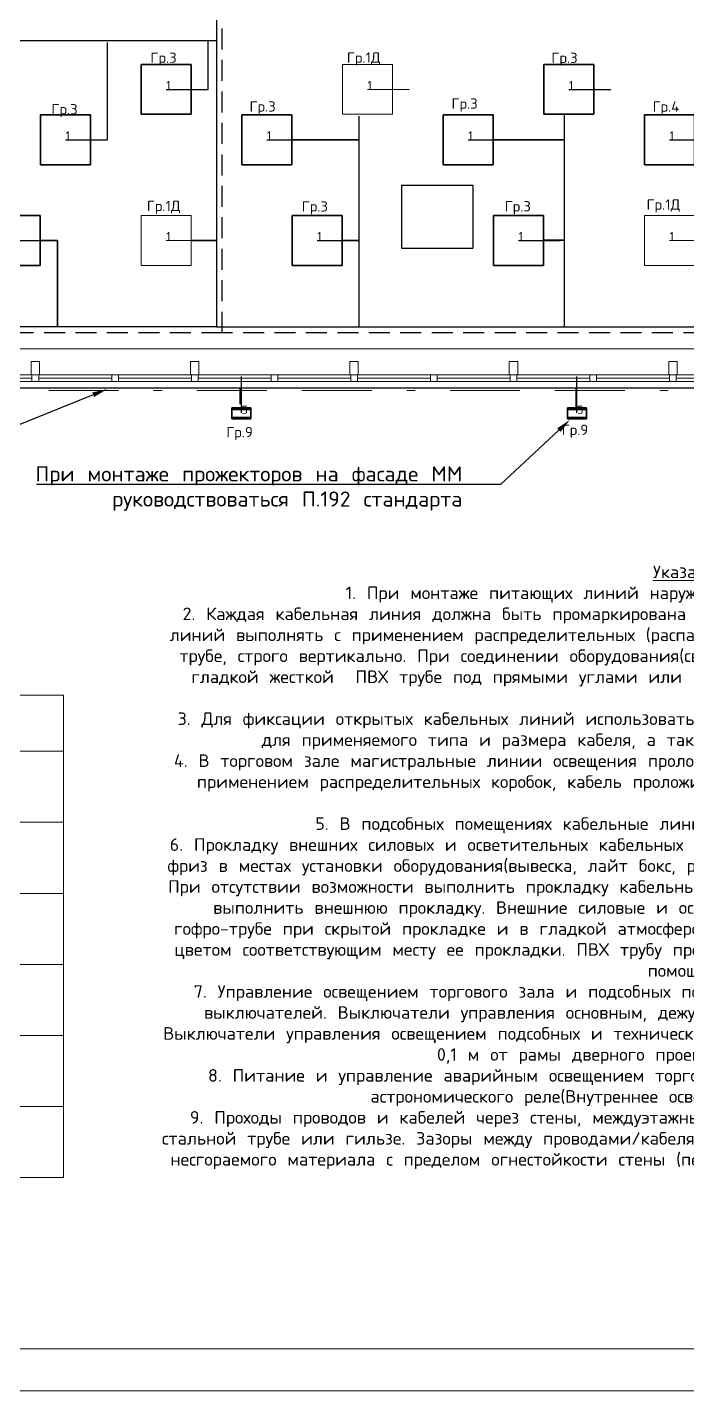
# Model space of a CAD drawing. Header units: metres. Extents: x -472 to 201, y -446 to -235.
# Drawn here: x -100.68 to -92.82, y -341.83 to -325.59 of the extents above; entities that cross this region are included whole.
import ezdxf
from ezdxf import colors
from ezdxf.entities.mleader import LeaderData, LeaderLine
from ezdxf.math import Vec2, Vec3

# ---------------------------------------------------------------- set-up
doc = ezdxf.new("R2010")
doc.units = ezdxf.units.M
doc.header["$MEASUREMENT"] = 0
doc.linetypes.add('( Border )', pattern=[1.751, 0.5, -0.25, 0.5, -0.25, 0.001, -0.25])
doc.linetypes.add('( Hidden )', pattern=[0.375, 0.25, -0.125])
for name, color, linetype, lineweight in [('_Электрика', 7, 'Continuous', 15), ('Level 50', 7, 'Continuous', 0), ('Level 63', 7, 'Continuous', 0)]:
    doc.layers.add(name, color=color, linetype=linetype, lineweight=lineweight)
for name, color, linetype in [('DLXLUM', 220, 'Continuous'), ('DLXLUMEX', 220, 'Continuous'), ('Электрика', 7, 'Continuous')]:
    doc.layers.add(name, color=color, linetype=linetype)
doc.styles.get("Standard").update_dxf_attribs({"font": 'txt.shx'})

# ---------------------------------------------------------------- blocks, each defined once
blk = doc.blocks.new('*U15')
at = {"color": 7, "linetype": 'Continuous', "lineweight": 30}
for p, q in [((-0.425, 0.375), (-0.425, -0.375)), ((-0.425, 0.375), (0.425, 0.375)), ((0.425, 0.375), (0.425, -0.375)), ((-0.425, -0.375), (0.425, -0.375))]:
    blk.add_line(p, q, dxfattribs=at)
blk = doc.blocks.new('*U155')
for p, q in [((297.5, 297.5), (-297.5, 297.5)), ((-297.5, 297.5), (-297.5, -297.5)), ((-297.5, 297.5), (-297.5, -297.5)), ((-297.5, -297.5), (-297.5, 297.5)), ((-297.5, 297.5), (-297.5, 297.5)), ((297.5, 297.5), (-297.5, 297.5)), ((-297.5, 297.5), (-297.5, 297.5)), ((-297.5, 297.5), (297.5, 297.5)), ((-297.5, -297.5), (-297.5, 297.5)), ((-297.5, 297.5), (297.5, 297.5)), ((297.5, -297.5), (297.5, 297.5)), ((297.5, 297.5), (297.5, 297.5)), ((297.5, -297.5), (297.5, 297.5)), ((297.5, 297.5), (297.5, 297.5)), ((297.5, 297.5), (297.5, -297.5)), ((297.5, 297.5), (297.5, -297.5)), ((-297.5, -297.5), (297.5, -297.5)), ((-297.5, -297.5), (-297.5, -297.5)), ((-297.5, -297.5), (297.5, -297.5)), ((297.5, -297.5), (-297.5, -297.5)), ((-297.5, -297.5), (-297.5, -297.5)), ((297.5, -297.5), (-297.5, -297.5)), ((297.5, -297.5), (297.5, -297.5)), ((297.5, -297.5), (297.5, -297.5))]:
    blk.add_line(p, q)
at = {"color": 1}
blk.add_line((0, 0), (500, 0), dxfattribs=at)
at = {"layer": 'DLXLUMEX', "color": 7}
blk.add_text('1', height=100, dxfattribs=at).set_placement((0, 0))
blk = doc.blocks.new('*U156')
for p, q in [((297.5, 297.5), (-297.5, 297.5)), ((-297.5, 297.5), (-297.5, -297.5)), ((-297.5, 297.5), (-297.5, -297.5)), ((-297.5, -297.5), (-297.5, 297.5)), ((-297.5, 297.5), (-297.5, 297.5)), ((297.5, 297.5), (-297.5, 297.5)), ((-297.5, 297.5), (-297.5, 297.5)), ((-297.5, 297.5), (297.5, 297.5)), ((-297.5, -297.5), (-297.5, 297.5)), ((-297.5, 297.5), (297.5, 297.5)), ((297.5, -297.5), (297.5, 297.5)), ((297.5, 297.5), (297.5, 297.5)), ((297.5, -297.5), (297.5, 297.5)), ((297.5, 297.5), (297.5, 297.5)), ((297.5, 297.5), (297.5, -297.5)), ((297.5, 297.5), (297.5, -297.5)), ((-297.5, -297.5), (297.5, -297.5)), ((-297.5, -297.5), (-297.5, -297.5)), ((-297.5, -297.5), (297.5, -297.5)), ((297.5, -297.5), (-297.5, -297.5)), ((-297.5, -297.5), (-297.5, -297.5)), ((297.5, -297.5), (-297.5, -297.5)), ((297.5, -297.5), (297.5, -297.5)), ((297.5, -297.5), (297.5, -297.5))]:
    blk.add_line(p, q)
at = {"color": 1}
blk.add_line((0, 0), (500, 0), dxfattribs=at)
at = {"layer": 'DLXLUMEX', "color": 7}
blk.add_text('1', height=100, dxfattribs=at).set_placement((0, 0))
blk = doc.blocks.new('*U157')
for p, q in [((297.5, 297.5), (-297.5, 297.5)), ((-297.5, 297.5), (-297.5, -297.5)), ((-297.5, 297.5), (-297.5, -297.5)), ((-297.5, -297.5), (-297.5, 297.5)), ((-297.5, 297.5), (-297.5, 297.5)), ((297.5, 297.5), (-297.5, 297.5)), ((-297.5, 297.5), (-297.5, 297.5)), ((-297.5, 297.5), (297.5, 297.5)), ((-297.5, -297.5), (-297.5, 297.5)), ((-297.5, 297.5), (297.5, 297.5)), ((297.5, -297.5), (297.5, 297.5)), ((297.5, 297.5), (297.5, 297.5)), ((297.5, -297.5), (297.5, 297.5)), ((297.5, 297.5), (297.5, 297.5)), ((297.5, 297.5), (297.5, -297.5)), ((297.5, 297.5), (297.5, -297.5)), ((-297.5, -297.5), (297.5, -297.5)), ((-297.5, -297.5), (-297.5, -297.5)), ((-297.5, -297.5), (297.5, -297.5)), ((297.5, -297.5), (-297.5, -297.5)), ((-297.5, -297.5), (-297.5, -297.5)), ((297.5, -297.5), (-297.5, -297.5)), ((297.5, -297.5), (297.5, -297.5)), ((297.5, -297.5), (297.5, -297.5))]:
    blk.add_line(p, q)
at = {"color": 1}
blk.add_line((0, 0), (500, 0), dxfattribs=at)
at = {"layer": 'DLXLUMEX', "color": 7}
blk.add_text('1', height=100, dxfattribs=at).set_placement((0, 0))
blk = doc.blocks.new('*U158')
for p, q in [((297.5, 297.5), (-297.5, 297.5)), ((-297.5, 297.5), (-297.5, -297.5)), ((-297.5, 297.5), (-297.5, -297.5)), ((-297.5, -297.5), (-297.5, 297.5)), ((-297.5, 297.5), (-297.5, 297.5)), ((297.5, 297.5), (-297.5, 297.5)), ((-297.5, 297.5), (-297.5, 297.5)), ((-297.5, 297.5), (297.5, 297.5)), ((-297.5, -297.5), (-297.5, 297.5)), ((-297.5, 297.5), (297.5, 297.5)), ((297.5, -297.5), (297.5, 297.5)), ((297.5, 297.5), (297.5, 297.5)), ((297.5, -297.5), (297.5, 297.5)), ((297.5, 297.5), (297.5, 297.5)), ((297.5, 297.5), (297.5, -297.5)), ((297.5, 297.5), (297.5, -297.5)), ((-297.5, -297.5), (297.5, -297.5)), ((-297.5, -297.5), (-297.5, -297.5)), ((-297.5, -297.5), (297.5, -297.5)), ((297.5, -297.5), (-297.5, -297.5)), ((-297.5, -297.5), (-297.5, -297.5)), ((297.5, -297.5), (-297.5, -297.5)), ((297.5, -297.5), (297.5, -297.5)), ((297.5, -297.5), (297.5, -297.5))]:
    blk.add_line(p, q)
at = {"color": 1}
blk.add_line((0, 0), (500, 0), dxfattribs=at)
at = {"layer": 'DLXLUMEX', "color": 7}
blk.add_text('1', height=100, dxfattribs=at).set_placement((0, 0))
blk = doc.blocks.new('*U159')
for p, q in [((297.5, 297.5), (-297.5, 297.5)), ((-297.5, 297.5), (-297.5, -297.5)), ((-297.5, 297.5), (-297.5, -297.5)), ((-297.5, -297.5), (-297.5, 297.5)), ((-297.5, 297.5), (-297.5, 297.5)), ((297.5, 297.5), (-297.5, 297.5)), ((-297.5, 297.5), (-297.5, 297.5)), ((-297.5, 297.5), (297.5, 297.5)), ((-297.5, -297.5), (-297.5, 297.5)), ((-297.5, 297.5), (297.5, 297.5)), ((297.5, -297.5), (297.5, 297.5)), ((297.5, 297.5), (297.5, 297.5)), ((297.5, -297.5), (297.5, 297.5)), ((297.5, 297.5), (297.5, 297.5)), ((297.5, 297.5), (297.5, -297.5)), ((297.5, 297.5), (297.5, -297.5)), ((-297.5, -297.5), (297.5, -297.5)), ((-297.5, -297.5), (-297.5, -297.5)), ((-297.5, -297.5), (297.5, -297.5)), ((297.5, -297.5), (-297.5, -297.5)), ((-297.5, -297.5), (-297.5, -297.5)), ((297.5, -297.5), (-297.5, -297.5)), ((297.5, -297.5), (297.5, -297.5)), ((297.5, -297.5), (297.5, -297.5))]:
    blk.add_line(p, q)
at = {"color": 1}
blk.add_line((0, 0), (500, 0), dxfattribs=at)
at = {"layer": 'DLXLUMEX', "color": 7}
blk.add_text('1', height=100, dxfattribs=at).set_placement((0, 0))
blk = doc.blocks.new('*U160')
for p, q in [((297.5, 297.5), (-297.5, 297.5)), ((-297.5, 297.5), (-297.5, -297.5)), ((-297.5, 297.5), (-297.5, -297.5)), ((-297.5, -297.5), (-297.5, 297.5)), ((-297.5, 297.5), (-297.5, 297.5)), ((297.5, 297.5), (-297.5, 297.5)), ((-297.5, 297.5), (-297.5, 297.5)), ((-297.5, 297.5), (297.5, 297.5)), ((-297.5, -297.5), (-297.5, 297.5)), ((-297.5, 297.5), (297.5, 297.5)), ((297.5, -297.5), (297.5, 297.5)), ((297.5, 297.5), (297.5, 297.5)), ((297.5, -297.5), (297.5, 297.5)), ((297.5, 297.5), (297.5, 297.5)), ((297.5, 297.5), (297.5, -297.5)), ((297.5, 297.5), (297.5, -297.5)), ((-297.5, -297.5), (297.5, -297.5)), ((-297.5, -297.5), (-297.5, -297.5)), ((-297.5, -297.5), (297.5, -297.5)), ((297.5, -297.5), (-297.5, -297.5)), ((-297.5, -297.5), (-297.5, -297.5)), ((297.5, -297.5), (-297.5, -297.5)), ((297.5, -297.5), (297.5, -297.5)), ((297.5, -297.5), (297.5, -297.5))]:
    blk.add_line(p, q)
at = {"color": 1}
blk.add_line((0, 0), (500, 0), dxfattribs=at)
at = {"layer": 'DLXLUMEX', "color": 7}
blk.add_text('1', height=100, dxfattribs=at).set_placement((0, 0))
blk = doc.blocks.new('*U161')
for p, q in [((297.5, 297.5), (-297.5, 297.5)), ((-297.5, 297.5), (-297.5, -297.5)), ((-297.5, 297.5), (-297.5, -297.5)), ((-297.5, -297.5), (-297.5, 297.5)), ((-297.5, 297.5), (-297.5, 297.5)), ((297.5, 297.5), (-297.5, 297.5)), ((-297.5, 297.5), (-297.5, 297.5)), ((-297.5, 297.5), (297.5, 297.5)), ((-297.5, -297.5), (-297.5, 297.5)), ((-297.5, 297.5), (297.5, 297.5)), ((297.5, -297.5), (297.5, 297.5)), ((297.5, 297.5), (297.5, 297.5)), ((297.5, -297.5), (297.5, 297.5)), ((297.5, 297.5), (297.5, 297.5)), ((297.5, 297.5), (297.5, -297.5)), ((297.5, 297.5), (297.5, -297.5)), ((-297.5, -297.5), (297.5, -297.5)), ((-297.5, -297.5), (-297.5, -297.5)), ((-297.5, -297.5), (297.5, -297.5)), ((297.5, -297.5), (-297.5, -297.5)), ((-297.5, -297.5), (-297.5, -297.5)), ((297.5, -297.5), (-297.5, -297.5)), ((297.5, -297.5), (297.5, -297.5)), ((297.5, -297.5), (297.5, -297.5))]:
    blk.add_line(p, q)
at = {"color": 1}
blk.add_line((0, 0), (500, 0), dxfattribs=at)
at = {"layer": 'DLXLUMEX', "color": 7}
blk.add_text('1', height=100, dxfattribs=at).set_placement((0, 0))
blk = doc.blocks.new('*U162')
for p, q in [((297.5, 297.5), (-297.5, 297.5)), ((-297.5, 297.5), (-297.5, -297.5)), ((-297.5, 297.5), (-297.5, -297.5)), ((-297.5, -297.5), (-297.5, 297.5)), ((-297.5, 297.5), (-297.5, 297.5)), ((297.5, 297.5), (-297.5, 297.5)), ((-297.5, 297.5), (-297.5, 297.5)), ((-297.5, 297.5), (297.5, 297.5)), ((-297.5, -297.5), (-297.5, 297.5)), ((-297.5, 297.5), (297.5, 297.5)), ((297.5, -297.5), (297.5, 297.5)), ((297.5, 297.5), (297.5, 297.5)), ((297.5, -297.5), (297.5, 297.5)), ((297.5, 297.5), (297.5, 297.5)), ((297.5, 297.5), (297.5, -297.5)), ((297.5, 297.5), (297.5, -297.5)), ((-297.5, -297.5), (297.5, -297.5)), ((-297.5, -297.5), (-297.5, -297.5)), ((-297.5, -297.5), (297.5, -297.5)), ((297.5, -297.5), (-297.5, -297.5)), ((-297.5, -297.5), (-297.5, -297.5)), ((297.5, -297.5), (-297.5, -297.5)), ((297.5, -297.5), (297.5, -297.5)), ((297.5, -297.5), (297.5, -297.5))]:
    blk.add_line(p, q)
at = {"color": 1}
blk.add_line((0, 0), (500, 0), dxfattribs=at)
at = {"layer": 'DLXLUMEX', "color": 7}
blk.add_text('1', height=100, dxfattribs=at).set_placement((0, 0))
blk = doc.blocks.new('*U166')
for p, q in [((297.5, 297.5), (-297.5, 297.5)), ((-297.5, 297.5), (-297.5, -297.5)), ((-297.5, 297.5), (-297.5, -297.5)), ((-297.5, -297.5), (-297.5, 297.5)), ((-297.5, 297.5), (-297.5, 297.5)), ((297.5, 297.5), (-297.5, 297.5)), ((-297.5, 297.5), (-297.5, 297.5)), ((-297.5, 297.5), (297.5, 297.5)), ((-297.5, -297.5), (-297.5, 297.5)), ((-297.5, 297.5), (297.5, 297.5)), ((297.5, -297.5), (297.5, 297.5)), ((297.5, 297.5), (297.5, 297.5)), ((297.5, -297.5), (297.5, 297.5)), ((297.5, 297.5), (297.5, 297.5)), ((297.5, 297.5), (297.5, -297.5)), ((297.5, 297.5), (297.5, -297.5)), ((-297.5, -297.5), (297.5, -297.5)), ((-297.5, -297.5), (-297.5, -297.5)), ((-297.5, -297.5), (297.5, -297.5)), ((297.5, -297.5), (-297.5, -297.5)), ((-297.5, -297.5), (-297.5, -297.5)), ((297.5, -297.5), (-297.5, -297.5)), ((297.5, -297.5), (297.5, -297.5)), ((297.5, -297.5), (297.5, -297.5))]:
    blk.add_line(p, q)
at = {"color": 1}
blk.add_line((0, 0), (500, 0), dxfattribs=at)
at = {"layer": 'DLXLUMEX', "color": 7}
blk.add_text('1', height=100, dxfattribs=at).set_placement((0, 0))
blk = doc.blocks.new('*U55')
for p, q in [((297.5, 297.5), (-297.5, 297.5)), ((-297.5, 297.5), (-297.5, -297.5)), ((-297.5, 297.5), (-297.5, -297.5)), ((-297.5, -297.5), (-297.5, 297.5)), ((-297.5, 297.5), (-297.5, 297.5)), ((297.5, 297.5), (-297.5, 297.5)), ((-297.5, 297.5), (-297.5, 297.5)), ((-297.5, 297.5), (297.5, 297.5)), ((-297.5, -297.5), (-297.5, 297.5)), ((-297.5, 297.5), (297.5, 297.5)), ((297.5, -297.5), (297.5, 297.5)), ((297.5, 297.5), (297.5, 297.5)), ((297.5, -297.5), (297.5, 297.5)), ((297.5, 297.5), (297.5, 297.5)), ((297.5, 297.5), (297.5, -297.5)), ((297.5, 297.5), (297.5, -297.5)), ((-297.5, -297.5), (297.5, -297.5)), ((-297.5, -297.5), (-297.5, -297.5)), ((-297.5, -297.5), (297.5, -297.5)), ((297.5, -297.5), (-297.5, -297.5)), ((-297.5, -297.5), (-297.5, -297.5)), ((297.5, -297.5), (-297.5, -297.5)), ((297.5, -297.5), (297.5, -297.5)), ((297.5, -297.5), (297.5, -297.5))]:
    blk.add_line(p, q)
at = {"color": 1}
blk.add_line((0, 0), (500, 0), dxfattribs=at)
at = {"layer": 'DLXLUMEX', "color": 7}
blk.add_text('1', height=100, dxfattribs=at).set_placement((0, 0))
blk = doc.blocks.new('*U56')
for p, q in [((297.5, 297.5), (-297.5, 297.5)), ((-297.5, 297.5), (-297.5, -297.5)), ((-297.5, 297.5), (-297.5, -297.5)), ((-297.5, -297.5), (-297.5, 297.5)), ((-297.5, 297.5), (-297.5, 297.5)), ((297.5, 297.5), (-297.5, 297.5)), ((-297.5, 297.5), (-297.5, 297.5)), ((-297.5, 297.5), (297.5, 297.5)), ((-297.5, -297.5), (-297.5, 297.5)), ((-297.5, 297.5), (297.5, 297.5)), ((297.5, -297.5), (297.5, 297.5)), ((297.5, 297.5), (297.5, 297.5)), ((297.5, -297.5), (297.5, 297.5)), ((297.5, 297.5), (297.5, 297.5)), ((297.5, 297.5), (297.5, -297.5)), ((297.5, 297.5), (297.5, -297.5)), ((-297.5, -297.5), (297.5, -297.5)), ((-297.5, -297.5), (-297.5, -297.5)), ((-297.5, -297.5), (297.5, -297.5)), ((297.5, -297.5), (-297.5, -297.5)), ((-297.5, -297.5), (-297.5, -297.5)), ((297.5, -297.5), (-297.5, -297.5)), ((297.5, -297.5), (297.5, -297.5)), ((297.5, -297.5), (297.5, -297.5))]:
    blk.add_line(p, q)
at = {"color": 1}
blk.add_line((0, 0), (500, 0), dxfattribs=at)
at = {"layer": 'DLXLUMEX', "color": 7}
blk.add_text('1', height=100, dxfattribs=at).set_placement((0, 0))
blk = doc.blocks.new('*U57')
for p, q in [((297.5, 297.5), (-297.5, 297.5)), ((-297.5, 297.5), (-297.5, -297.5)), ((-297.5, 297.5), (-297.5, -297.5)), ((-297.5, -297.5), (-297.5, 297.5)), ((-297.5, 297.5), (-297.5, 297.5)), ((297.5, 297.5), (-297.5, 297.5)), ((-297.5, 297.5), (-297.5, 297.5)), ((-297.5, 297.5), (297.5, 297.5)), ((-297.5, -297.5), (-297.5, 297.5)), ((-297.5, 297.5), (297.5, 297.5)), ((297.5, -297.5), (297.5, 297.5)), ((297.5, 297.5), (297.5, 297.5)), ((297.5, -297.5), (297.5, 297.5)), ((297.5, 297.5), (297.5, 297.5)), ((297.5, 297.5), (297.5, -297.5)), ((297.5, 297.5), (297.5, -297.5)), ((-297.5, -297.5), (297.5, -297.5)), ((-297.5, -297.5), (-297.5, -297.5)), ((-297.5, -297.5), (297.5, -297.5)), ((297.5, -297.5), (-297.5, -297.5)), ((-297.5, -297.5), (-297.5, -297.5)), ((297.5, -297.5), (-297.5, -297.5)), ((297.5, -297.5), (297.5, -297.5)), ((297.5, -297.5), (297.5, -297.5))]:
    blk.add_line(p, q)
at = {"color": 1}
blk.add_line((0, 0), (500, 0), dxfattribs=at)
at = {"layer": 'DLXLUMEX', "color": 7}
blk.add_text('1', height=100, dxfattribs=at).set_placement((0, 0))
blk = doc.blocks.new('*U119')
at = {"color": 1}
blk.add_line((0, 17), (0, 450), dxfattribs=at)
for p, q in [((-113, 74), (-113, -39)), ((-113, 56), (-113, 74)), ((113, 74), (-113, 74)), ((-113, 74), (-113, 56)), ((-113, -39), (-113, 74)), ((-113, 74), (113, 74)), ((113, 56), (-113, 56)), ((-113, 56), (-113, -56)), ((-113, -56), (-113, 56)), ((-113, 56), (113, 56)), ((113, 56), (113, 74)), ((113, 74), (113, 56)), ((113, -39), (113, 74)), ((113, 74), (113, -39)), ((113, -56), (113, 56)), ((113, 56), (113, -56)), ((-113, -39), (113, -39)), ((-113, -56), (-113, -39)), ((-113, -39), (-113, -56)), ((113, -39), (-113, -39)), ((-113, -56), (113, -56)), ((113, -56), (-113, -56)), ((113, -39), (113, -56)), ((113, -56), (113, -39))]:
    blk.add_line(p, q)
at = {"layer": 'DLXLUMEX', "color": 7}
blk.add_text('5', height=100, dxfattribs=at).set_placement((0, 0))
blk = doc.blocks.new('*U120')
at = {"color": 1}
blk.add_line((0, 17), (0, 450), dxfattribs=at)
for p, q in [((-113, 74), (-113, -39)), ((-113, 56), (-113, 74)), ((113, 74), (-113, 74)), ((-113, 74), (-113, 56)), ((-113, -39), (-113, 74)), ((-113, 74), (113, 74)), ((113, 56), (-113, 56)), ((-113, 56), (-113, -56)), ((-113, -56), (-113, 56)), ((-113, 56), (113, 56)), ((113, 56), (113, 74)), ((113, 74), (113, 56)), ((113, -39), (113, 74)), ((113, 74), (113, -39)), ((113, -56), (113, 56)), ((113, 56), (113, -56)), ((-113, -39), (113, -39)), ((-113, -56), (-113, -39)), ((-113, -39), (-113, -56)), ((113, -39), (-113, -39)), ((-113, -56), (113, -56)), ((113, -56), (-113, -56)), ((113, -39), (113, -56)), ((113, -56), (113, -39))]:
    blk.add_line(p, q)
at = {"layer": 'DLXLUMEX', "color": 7}
blk.add_text('5', height=100, dxfattribs=at).set_placement((0, 0))

msp = doc.modelspace()

# ---------------------------------------------------------------- linework, layer by layer
at = {"color": 7, "linetype": 'Continuous', "lineweight": 0}
for p, q in [((-103.094, -329.418), (-81.814, -329.418)), ((-81.139, -329.728), (-103.094, -329.728)), ((-100.624, -329.808), (-102.444, -329.808)), ((-101.494, -329.768), (-100.624, -329.768)), ((-100.544, -329.768), (-99.674, -329.768)), ((-98.724, -329.808), (-100.544, -329.808)), ((-99.594, -329.768), (-98.724, -329.768)), ((-98.644, -329.768), (-97.774, -329.768)), ((-96.824, -329.808), (-98.644, -329.808)), ((-97.694, -329.768), (-96.824, -329.768)), ((-96.744, -329.768), (-95.874, -329.768)), ((-94.924, -329.808), (-96.744, -329.808)), ((-95.794, -329.768), (-94.924, -329.768)), ((-94.844, -329.768), (-93.974, -329.768)), ((-93.024, -329.808), (-94.844, -329.808)), ((-93.894, -329.768), (-93.024, -329.768)), ((-92.944, -329.768), (-92.074, -329.768)), ((-91.124, -329.808), (-92.944, -329.808))]:
    msp.add_line(p, q, dxfattribs=at)
at = {"color": 1, "linetype": '( Border )', "lineweight": 13, "ltscale": 1.666667}
msp.add_line((-78.474, -329.913), (-107.79, -329.913), dxfattribs=at)
at = {"color": 7, "linetype": 'Continuous', "lineweight": 13, "flags": 128}
for points in [[(-100.534, -329.568), (-100.534, -329.728), (-100.634, -329.728), (-100.634, -329.568), (-100.534, -329.568)], [(-98.634, -329.568), (-98.634, -329.728), (-98.734, -329.728), (-98.734, -329.568), (-98.634, -329.568)], [(-96.734, -329.568), (-96.734, -329.728), (-96.834, -329.728), (-96.834, -329.568), (-96.734, -329.568)], [(-94.834, -329.568), (-94.834, -329.728), (-94.934, -329.728), (-94.934, -329.568), (-94.834, -329.568)], [(-92.934, -329.568), (-92.934, -329.728), (-93.034, -329.728), (-93.034, -329.568), (-92.934, -329.568)], [(-100.624, -329.728), (-100.544, -329.728), (-100.544, -329.808), (-100.624, -329.808), (-100.624, -329.728)], [(-99.674, -329.728), (-99.594, -329.728), (-99.594, -329.808), (-99.674, -329.808), (-99.674, -329.728)], [(-98.724, -329.728), (-98.644, -329.728), (-98.644, -329.808), (-98.724, -329.808), (-98.724, -329.728)], [(-97.774, -329.728), (-97.694, -329.728), (-97.694, -329.808), (-97.774, -329.808), (-97.774, -329.728)], [(-96.824, -329.728), (-96.744, -329.728), (-96.744, -329.808), (-96.824, -329.808), (-96.824, -329.728)], [(-95.874, -329.728), (-95.794, -329.728), (-95.794, -329.808), (-95.874, -329.808), (-95.874, -329.728)], [(-94.924, -329.728), (-94.844, -329.728), (-94.844, -329.808), (-94.924, -329.808), (-94.924, -329.728)], [(-93.974, -329.728), (-93.894, -329.728), (-93.894, -329.808), (-93.974, -329.808), (-93.974, -329.728)], [(-93.024, -329.728), (-92.944, -329.728), (-92.944, -329.808), (-93.024, -329.808), (-93.024, -329.728)]]:
    msp.add_lwpolyline(points, close=True, dxfattribs=at)
at = {"layer": '_Электрика'}
for p, q in [((-112.812, -335.06), (-100.248, -335.06)), ((-112.812, -335.907), (-100.248, -335.907)), ((-112.812, -336.754), (-100.248, -336.754)), ((-112.812, -337.601), (-100.248, -337.601)), ((-112.812, -338.447), (-100.248, -338.447))]:
    msp.add_line(p, q, dxfattribs=at)
at = {"layer": '_Электрика', "color": 1, "linetype": '( Hidden )', "lineweight": 30}
for points in [[(-83.434, -324.419), (-85.199, -324.419), (-85.199, -329.225), (-90.733, -329.225), (-90.733, -328.124), (-90.924, -328.124), (-90.724, -328.125), (-90.733, -329.225), (-98.355, -329.225), (-98.355, -323.332), (-98.077, -323.332), (-98.355, -323.332), (-98.355, -320.268), (-105.641, -320.268), (-105.641, -320.931), (-105.92, -320.931)], [(-98.355, -329.225), (-103.8, -329.225), (-103.8, -328.423)]]:
    msp.add_lwpolyline(points, dxfattribs=at)
at = {"layer": '_Электрика', "color": 2, "lineweight": 30, "true_color": 0xf1eb1f}
for points in [[(-98.425, -323.947), (-98.425, -325.747), (-105.136, -325.747), (-105.136, -325.126), (-105.32, -325.126)], [(-98.425, -325.747), (-98.425, -328.127), (-98.727, -328.125), (-98.425, -328.127), (-98.425, -329.155), (-100.32, -329.155), (-100.32, -328.126), (-100.525, -328.126), (-100.32, -328.126), (-100.32, -329.155), (-102.127, -329.155), (-102.127, -328.714), (-102.311, -328.714)], [(-99.927, -326.925), (-99.724, -326.925), (-99.724, -325.766)], [(-98.727, -326.325), (-98.524, -326.325), (-98.524, -325.753)], [(-96.724, -329.155), (-94.274, -329.155), (-94.274, -328.124), (-94.514, -328.124), (-94.274, -328.124), (-94.274, -326.925), (-95.114, -326.925), (-94.274, -326.925), (-94.274, -326.628)], [(-96.724, -326.927), (-96.724, -326.646)], [(-98.425, -329.155), (-96.724, -329.155), (-96.724, -328.125), (-96.925, -328.125), (-96.724, -328.125), (-96.724, -326.927), (-97.534, -326.927), (-96.724, -326.927)], [(-94.274, -329.155), (-92.52, -329.155), (-92.52, -328.117), (-92.719, -328.117)]]:
    msp.add_lwpolyline(points, dxfattribs=at)
at = {"layer": '_Электрика', "color": 114, "lineweight": 30, "true_color": 0x139b48}
msp.add_lwpolyline([(-90.127, -329.886), (-94.138, -329.886), (-94.138, -330.112), (-94.138, -329.886), (-98.144, -329.886), (-98.144, -330.077), (-98.144, -329.886), (-102.129, -329.886), (-102.129, -330.116), (-102.129, -329.886), (-103.806, -329.886), (-103.806, -330.147), (-103.806, -329.886), (-106.13, -329.886), (-106.13, -330.125)], dxfattribs=at)
at = {"layer": '_Электрика'}
for points in [[(-112.812, -334.213), (-100.248, -334.213), (-100.248, -333.544), (-112.812, -333.544)], [(-100.248, -339.294), (-111.099, -339.294), (-111.099, -334.213), (-100.248, -334.213)], [(-100.248, -334.213), (-109.873, -334.213), (-109.873, -339.294), (-100.248, -339.294)]]:
    msp.add_lwpolyline(points, close=True, dxfattribs=at)
at = {"layer": '_Электрика', "color": 0, "lineweight": 13}
msp.add_lwpolyline([(-112.812, -334.213), (-100.248, -334.213), (-100.248, -339.294), (-112.812, -339.294)], close=True, dxfattribs=at)
at = {"layer": 'Level 50', "color": 7, "linetype": 'Continuous', "lineweight": 13}
msp.add_line((-113.606, -341.334), (-54.167, -341.334), dxfattribs=at)
at = {"layer": 'Level 63', "color": 7, "linetype": 'Continuous', "lineweight": 0, "flags": 128}
msp.add_lwpolyline([(-53.667, -341.834), (-115.167, -341.834), (-115.167, -312.834), (-53.667, -312.834), (-53.667, -341.834)], close=True, dxfattribs=at)

# ---------------------------------------------------------------- block references
at = {"color": 7, "linetype": 'Continuous', "lineweight": 30}
msp.add_blockref('*U15', (-95.794, -327.843), dxfattribs=at)
at = {"layer": '_Электрика', "color": 175, "linetype": 'Continuous', "lineweight": 30, "xscale": 0.001, "yscale": 0.001, "zscale": 0.001}
for name, p in [('*U159', (-96.624, -326.325)), ('*U157', (-99.024, -328.125)), ('*U162', (-93.024, -328.125))]:
    msp.add_blockref(name, p, dxfattribs=at)
at = {"layer": 'DLXLUM', "xscale": 0.001, "yscale": 0.001, "zscale": 0.001}
for name, p in [('*U158', (-99.024, -326.325)), ('*U161', (-94.224, -326.325)), ('*U156', (-100.224, -326.925)), ('*U55', (-97.824, -326.925)), ('*U56', (-95.424, -326.925)), ('*U57', (-93.024, -326.925)), ('*U155', (-100.824, -328.125)), ('*U166', (-97.224, -328.125)), ('*U160', (-94.824, -328.125)), ('*U119', (-98.127, -330.195)), ('*U120', (-94.127, -330.195))]:
    msp.add_blockref(name, p, dxfattribs=at)

# ---------------------------------------------------------------- texts
at = {"layer": '_Электрика', "linetype": 'Continuous', "lineweight": 30}
for s, p in [('Гр.3', (-99.212, -326.009)), ('Гр.3', (-94.432, -326.01)), ('Гр.3', (-95.623, -326.556)), ('Гр.3', (-100.392, -326.623)), ('Гр.3', (-98.031, -326.59)), ('Гр.4', (-93.226, -326.591)), ('Гр.3', (-97.408, -327.781)), ('Гр.3', (-94.989, -327.78)), ('Гр.9', (-94.31, -330.443)), ('Гр.9', (-98.308, -330.471))]:
    msp.add_text(s, height=0.1228, dxfattribs=at).set_placement(p)
at = {"layer": '_Электрика', "color": 175, "linetype": 'Continuous', "lineweight": 30}
for p in [(-96.87, -326.008), (-99.255, -327.776), (-93.298, -327.759)]:
    msp.add_text('Гр.1Д', height=0.1228, dxfattribs=at).set_placement(p)
at = {"layer": 'Электрика', "lineweight": 9, "insert": (-99.661, -332), "char_height": 0.15, "attachment_point": 1}
msp.add_mtext_dynamic_manual_height_columns('\\pxqc;{\\LУказания к монтажу:\\P\\pi-3,l3,ql,t3,43;}1.^IПри монтаже питающих линий наружного освещения руководствоваться П.178 Стандарта.\\P2.^IКаждая кабельная линия должна быть промаркирована и иметь свой номер или наименование. Все ответвления кабельных линий выполнять с применением распределительных (распаячных) коробок, опуски и подъемы, выполнять в гладкой жесткой ПВХ трубе, строго вертикально. При соединении оборудования(светильников) кабельными линиями между собой, кабель проложить в гладкой жесткой  ПВХ трубе под прямыми углами или параллельно стенам, прокладку ПВХ трубы по диагонали выполнять запрещено.\\P3.^IДля фиксации открытых кабельных линий использовать только заводские специализированные  крепления, предназначенные для применяемого типа и размера кабеля, а так же поверхностей к которым они крепятся. (П176 Стандарта)\\P4.^IВ торговом зале магистральные линии освещения проложить  открыто - в лотках, ответвления от магистралей выполнить с применением распределительных коробок, кабель проложить открыто, с применением гладкой жесткой ПВХ трубы (см. П.173 стандарта)\\P5.^IВ подсобных помещениях кабельные линии освещения проложить открыто - в кабель-каналах.\\P6.^IПрокладку внешних силовых и осветительных кабельных линий выполнять скрыто за фасадом/фризом объекта с выходом через фриз в местах установки оборудования(вывеска, лайт бокс, розетка и т.д.). Проходы кабеля через фасад/фриз защитить сальником. При отсутствии возможности выполнить прокладку кабельных линий скрыто, после согласования с заказчиком ( ДФ,ЗДФ) возможно выполнить внешнюю прокладку. Внешние силовые и осветительные кабельные линии прокладывать в атмосферостойкой гофро-трубе при скрытой прокладке и в гладкой атмосферостойкой ПВХ трубе при открытой прокладке. ПВХ трубу использовать цветом соответствующим месту ее прокладки. ПВХ трубу прокладывать строго горизонтально или вертикально с креплением при помощи клипс. (П.178)\\P7.^IУправление освещением торгового зала и подсобных помещений выполнить от встроенных или накладных одноклавишных выключателей. Выключатели управления основным, дежурным и акцентным освещением ТЗ разместить у выхода в ТЗ ММ. Выключатели управления освещением подсобных и технических помещений выполнить на высоте 1,5 м от уровня пола и не менее 0,1 м от рамы дверного проема со стороны установки дверной ручки. \\P8.^IПитание и управление аварийным освещением торгового зала и административно бытовых помещений выполнить от астрономического реле(Внутреннее освещение) через выключатель.(см. п.203 стандарта)\\P9.^IПроходы проводов и кабелей через стены, междуэтажные перекрытия или выходы наружу (улицу) необходимо выполнить в стальной трубе или гильзе. Зазоры между проводами/кабелями и трубой/гильзой необходимо заделать легко удаляемой массой из несгораемого материала с пределом огнестойкости стены (перекрытия). Заделка должна допускать замену или прокладку проводов и кабелей', width=14.97224, gutter_width=0, heights=[9.327], dxfattribs=at)

# ---------------------------------------------------------------- leaders
at = {"layer": 'Электрика', "lineweight": 13}
ml = msp.add_multileader_mtext('Standard', dxfattribs=at)
ml.set_content('При прокладке внешних линий освещения \\Pруководствоваться П.178 стандарта', color=256)
ml.set_leader_properties()
ml.build(insert=Vec2(0, 0))
ml.multileader.update_dxf_attribs({"text_right_attachment_type": 6, "dogleg_length": 0.36, "arrow_head_size": 0.18})
ctx = ml.context
ctx.base_point, ctx.char_height, ctx.arrow_head_size, ctx.landing_gap_size, ctx.plane_origin = Vec3(-109.64, -330.891), 0.18, 0.18, 0.09, Vec3(-107.549, -335.013)
ctx.right_attachment, ctx.text_align_type = 6, 2
notes = []
notes.append((ctx, [(1, (1, 1, 0), (-102.464, -331.002), (-1, 0), 0.366, [(0, [(-99.727, -329.897)], 0, [])])]))
ctx.mtext.insert, ctx.mtext.alignment, ctx.mtext.flow_direction = Vec3(-102.92, -330.786), 3, 5
ml = msp.add_multileader_mtext('Standard', dxfattribs=at)
ml.set_content('При монтаже прожекторов на фасаде ММ\\Pруководствоваться П.192 стандарта', color=256)
ml.set_leader_properties()
ml.build(insert=Vec2(0, 0))
ml.multileader.update_dxf_attribs({"text_right_attachment_type": 6, "dogleg_length": 0.36, "arrow_head_size": 0.18})
ctx = ml.context
ctx.base_point, ctx.char_height, ctx.arrow_head_size, ctx.landing_gap_size, ctx.plane_origin = Vec3(-102.004, -330.922), 0.18, 0.18, 0.09, Vec3(-98.894, -335.013)
ctx.right_attachment, ctx.text_align_type = 6, 2
notes.append((ctx, [(1, (1, 1, 0), (-95.038, -331.033), (-1, 0), 0.366, [(0, [(-94.211, -330.263)], 0, [])])]))
ctx.mtext.insert, ctx.mtext.alignment, ctx.mtext.flow_direction = Vec3(-95.494, -330.817), 3, 5
for ctx, leaders in notes:
    for number, flags, end, landing, length, lines in leaders:
        leader = LeaderData()
        leader.index, (leader.has_last_leader_line, leader.has_dogleg_vector, leader.attachment_direction) = number, flags
        leader.last_leader_point, leader.dogleg_vector, leader.dogleg_length = Vec3(end), Vec3(landing), length
        for number, points, colour, breaks in lines:
            line = LeaderLine()
            line.index, line.vertices, line.color, line.breaks = number, Vec3.list(points), colors.encode_raw_color(colour), breaks
            leader.lines.append(line)
        ctx.leaders.append(leader)

doc.saveas('drawing.dxf')
